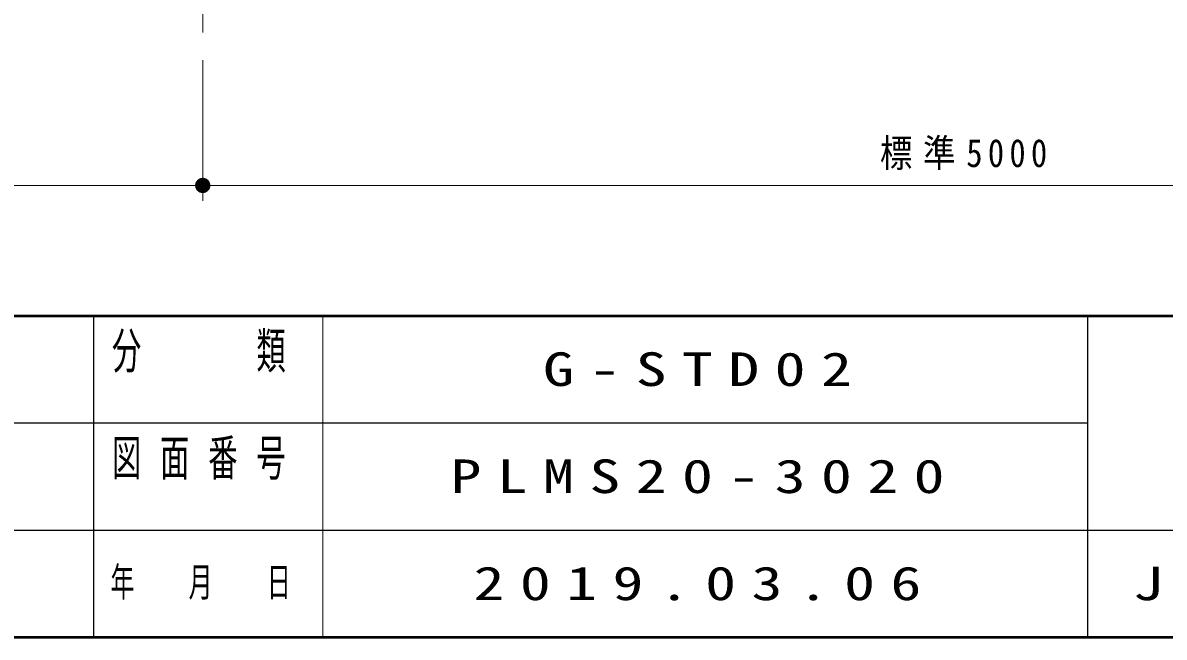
# Model space of a CAD drawing. Units: millimetres on the paper. Extents: x -385 to 420, y 0 to 267.
# Drawn here: x 280.4 to 355, y 0 to 40.2 of the extents above; entities that cross this region are included whole.
import ezdxf

# ---------------------------------------------------------------- set-up
doc = ezdxf.new("R2010")
doc.units = ezdxf.units.MM
doc.linetypes.add('USER2', pattern=[6, 3, -1, 1, -1])
doc.layers.add('1_20', color=7, linetype='Continuous', lineweight=25)
doc.layers.add('A3図枠', color=7, linetype='Continuous', lineweight=13)
doc.layers.add('図面プロファイル', color=7, linetype='Continuous')
doc.styles.add('ＭＳ ゴシック', font='')
doc.styles.get('ＭＳ ゴシック').set_extended_font_data('MS Gothic')

# ---------------------------------------------------------------- blocks, each defined once
blk = doc.blocks.new('filled_dot')
at = {"color": 0, "linetype": 'Continuous', "lineweight": -2, "const_width": 1.25}
blk.add_lwpolyline([(-0.625, 0, 1), (0.625, 0, 1)], format="xyb", close=True, dxfattribs=at)

msp = doc.modelspace()

# ---------------------------------------------------------------- linework, layer by layer
at = {"layer": '1_20', "linetype": 'USER2', "lineweight": 13}
msp.add_line((292.141, 48.515), (292.141, 38.712), dxfattribs=at)
at = {"layer": '1_20', "lineweight": 13}
for p, q in [((292.141, 37.712), (292.141, 28.528)), ((292.141, 29.528), (109.796, 29.528)), ((392.003, 29.528), (292.141, 29.528))]:
    msp.add_line(p, q, dxfattribs=at)
at = {"layer": 'A3図枠', "lineweight": 50}
for p, q in [((35, 21), (420, 21)), ((35, 0), (420, 0))]:
    msp.add_line(p, q, dxfattribs=at)
at = {"layer": 'A3図枠', "color": 211, "lineweight": 25}
for p, q in [((285, 21), (285, 0)), ((350, 21), (350, 0)), ((232.5, 14), (350, 14)), ((177.5, 7), (420, 7))]:
    msp.add_line(p, q, dxfattribs=at)
at = {"layer": 'A3図枠'}
msp.add_line((300, 21), (300, 0), dxfattribs=at)

# ---------------------------------------------------------------- block references
at = {"layer": '1_20', "lineweight": 13, "xscale": 0.4, "yscale": 0.4, "rotation": 180}
msp.add_blockref('filled_dot', (292.141, 29.528), dxfattribs=at)
at = {"layer": '1_20', "lineweight": 13, "xscale": 0.4, "yscale": 0.4}
msp.add_blockref('filled_dot', (292.141, 29.528), dxfattribs=at)

# ---------------------------------------------------------------- texts
at = {"layer": '1_20', "insert": (342.072, 30.528), "char_height": 1.833, "attachment_point": 8, "style": 'ＭＳ ゴシック'}
msp.add_mtext('\\T1.33;\\W0.85;標準5000', dxfattribs=at)
at = {"layer": 'A3図枠', "color": 4, "style": 'ＭＳ ゴシック'}
for s, insert, char_height, attachment_point in [('\\T1.64;\\W0.6;分\u3000\u3000類', (292.5, 19.9), 2.346, 2), ('\\T1.64;\\W0.6;図面番号', (292.5, 12.9), 2.346, 2), ('\\T1.64;\\W0.6;年\u3000月\u3000日', (292.5, 3.5), 1.906, 5), ('\\T1.5;\\W1.35;JOB', (357.5, 3.5), 2.199, 5)]:
    msp.add_mtext(s, dxfattribs=dict(at, insert=insert, char_height=char_height, attachment_point=attachment_point))
at = {"layer": '図面プロファイル', "char_height": 2.199, "attachment_point": 5, "style": 'ＭＳ ゴシック'}
for s, insert in [('\\T1.5;\\W1.35;G-STD02', (325, 17.5)), ('\\T1.5;\\W1.35;PLMS20-3020', (325, 10.5)), ('\\T1.5;\\W1.35;2019.03.06', (325, 3.5))]:
    msp.add_mtext(s, dxfattribs=dict(at, insert=insert))

doc.saveas('drawing.dxf')
